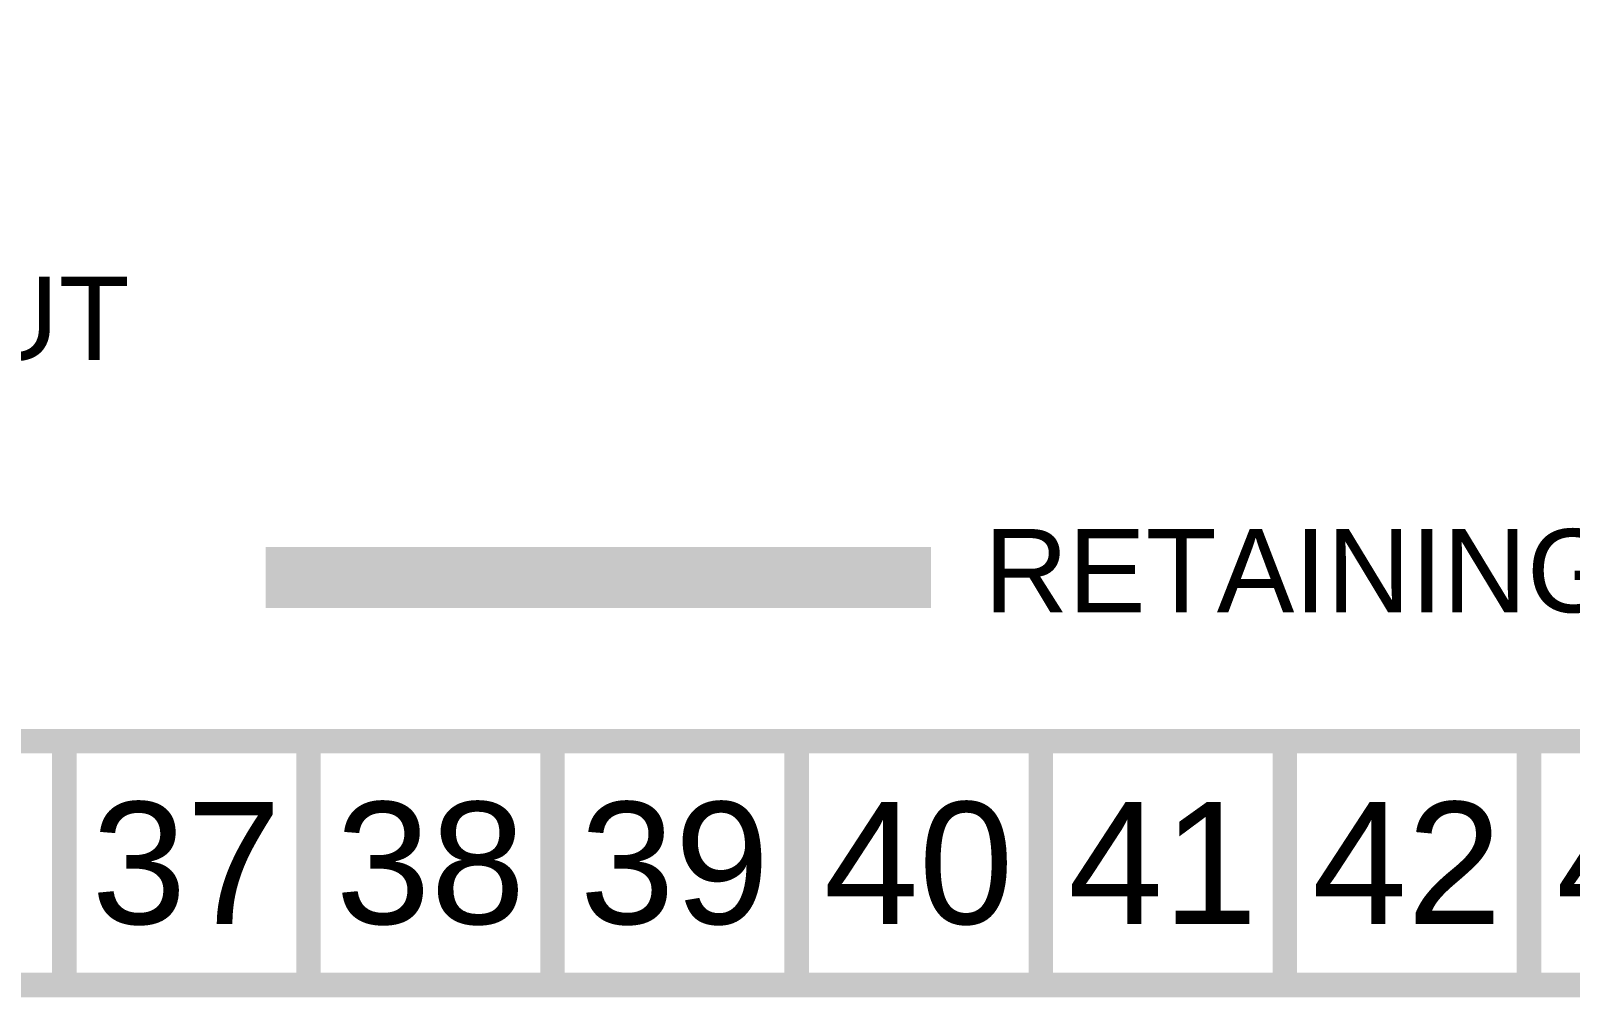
# Model space of a CAD drawing. Header units: feet. Extents: x 46644 to 49208, y 46045 to 47649.
# Drawn here: x 48120.3 to 48372.6, y 46044.9 to 46203.2 of the extents above; entities that cross this region are included whole.
import ezdxf
from ezdxf.enums import TextEntityAlignment as Align

# ---------------------------------------------------------------- set-up
doc = ezdxf.new("R2010")
doc.units = ezdxf.units.FT
doc.header["$MEASUREMENT"] = 0
doc.layers.add('BASE', color=7, linetype='Continuous')
doc.layers.add('LEGEND', color=7, linetype='Continuous')
doc.layers.add('Level 29', color=1, linetype='Continuous', lineweight=0)
doc.styles.add("L200'", font='ARIAL.TTF', dxfattribs={"height": 0.001969})
doc.styles.get("Standard").update_dxf_attribs({"font": 'ARIAL.TTF'})

msp = doc.modelspace()

# ---------------------------------------------------------------- linework, layer by layer
at = {"layer": 'BASE', "const_width": 4}
for points in [[(46645.8, 46046.85), (49205.8, 46046.85), (49205.8, 47646.85), (46645.8, 47646.85)], [(46685.72, 46086.84), (49165.91, 46086.77), (49165.86, 47606.87), (46686.22, 47606.92)]]:
    msp.add_lwpolyline(points, close=True, dxfattribs=at)
for points in [[(48125.8, 46046.85), (48125.8, 46086.85)], [(48165.8, 46046.85), (48165.8, 46086.85)], [(48205.8, 46046.85), (48205.8, 46086.85)], [(48245.8, 46046.85), (48245.8, 46086.85)], [(48285.8, 46046.85), (48285.8, 46086.85)], [(48325.8, 46046.85), (48325.8, 46086.85)], [(48365.8, 46046.85), (48365.8, 46086.85)]]:
    msp.add_lwpolyline(points, dxfattribs=at)
at = {"layer": 'Level 29', "color": 34, "linetype": 'Continuous', "lineweight": 0, "const_width": 10, "flags": 128}
msp.add_lwpolyline([(48267.8, 46113.64), (48158.8, 46113.62)], dxfattribs=at)

# ---------------------------------------------------------------- texts
at = {"layer": 'BASE'}
for s, p in [('37', (48145.8, 46066.85)), ('38', (48185.8, 46066.85)), ('39', (48225.8, 46066.85)), ('40', (48265.8, 46066.85)), ('41', (48305.8, 46066.85)), ('42', (48345.8, 46066.85)), ('43', (48385.8, 46066.85))]:
    msp.add_text(s, height=20, dxfattribs=at).set_placement(p, align=Align.MIDDLE_CENTER)
at = {"layer": 'LEGEND', "style": "L200'"}
for s, p in [('CONCRETE WASHOUT', (47926.94, 46149.28)), ('RETAINING WALL', (48276.54, 46107.92))]:
    msp.add_text(s, height=13.6396, dxfattribs=at).set_placement(p)

doc.saveas('drawing.dxf')
